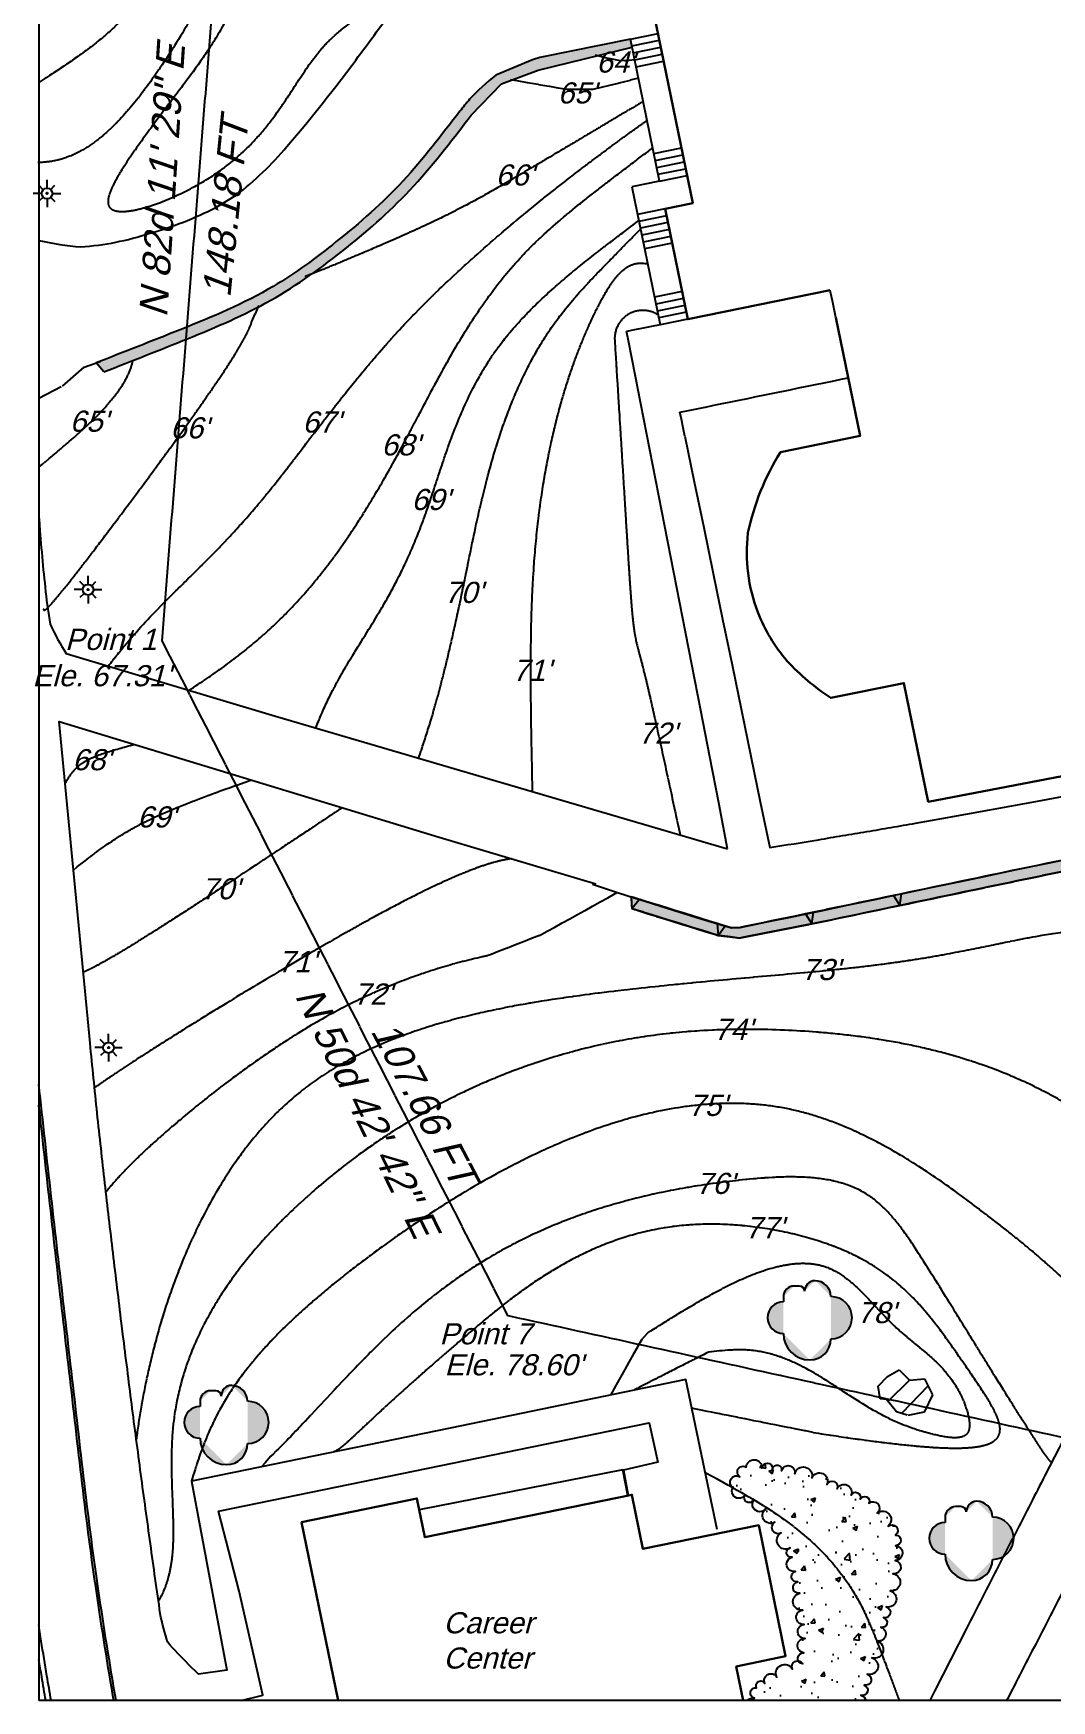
# Model space of a CAD drawing. Header units: inches. Extents: x 390519 to 400596, y 203620 to 211185.
# Drawn here: x 390525 to 392889, y 203620 to 207491 of the extents above; entities that cross this region are included whole.
import ezdxf

# ---------------------------------------------------------------- set-up
doc = ezdxf.new("R2010")
doc.units = ezdxf.units.IN
doc.header["$LTSCALE"] = 0.5
doc.header["$MEASUREMENT"] = 0
doc.linetypes.add('LTP418', pattern=[40, 40, 0])
doc.layers.add('LD-A-BLDG', color=7, linetype='Continuous', lineweight=30)
for name, color, linetype in [('LD-A-BOC', 7, 'Continuous'), ('LD-A-FOC', 7, 'Continuous'), ('LD-A-SHRUB', 7, 'Continuous'), ('LD-A-SW', 7, 'Continuous'), ('LD-A-TREELN', 7, 'Continuous'), ('LD-A-WALL', 7, 'Continuous'), ('LD-A-WALL-ST', 7, 'Continuous'), ('LD-L-PM', 7, 'Continuous'), ('LTPOLE', 7, 'Continuous'), ('MONUMENTS', 7, 'Continuous'), ('My LAYER', 7, 'LTP418'), ('Names', 1, 'LTP418'), ('numbers', 7, 'LTP418'), ('RAMP', 7, 'Continuous'), ('TOPO', 80, 'LTP418'), ('Traverse', 4, 'LTP418')]:
    doc.layers.add(name, color=color, linetype=linetype)
doc.styles.add('ARIAL', font='arial.ttf', dxfattribs={"oblique": 15})
pattern_1 = [(228.012787504, (-5992867.4035, -3124560.828), (-392.28650136, -441.32231403), [6.5970821, -653.1123064]), (184.969740728, (-5992871.8167, -3124565.7317), (588.42975204, 49.03581267), [11.3208, -1120.758845]), (132.51044708, (-5992883.095, -3124566.7124), (490.3581267, -539.39393937), [7.98244187, -790.26275537]), (267.273689006, (-5992902.2189, -3124578.9714), (49.03581267, 980.7162534), [10.3091912, -1020.60973313]), (292.833654178, (-5992902.7092, -3124589.269), (-245.17906335, 588.42975204), [10.10897796, -1000.79019742]), (357.273689006, (-5992898.7864, -3124598.5857), (-980.7162534, 49.03581267), [10.3091912, -1020.60973313]), (37.694240467, (-5992888.4889, -3124599.076), (-637.46556471, -490.3581267), [13.63337796, -1349.7033172]), (72.255328375, (-5992877.701, -3124590.74), (343.25068869, 1078.78787874), [12.8713124, -1274.2603929]), (121.429565615, (-5992873.778, -3124578.481), (-392.28650136, 637.46556471), [10.34410468, -1024.0674968]), (175.23635831, (-5992879.172, -3124569.6546), (539.39393937, -49.03581267), [11.80939284, -578.65998318]), (222.397437798, (-5992890.9406, -3124568.6738), (-588.42975204, -539.39393937), [15.2721058, -1511.93960072]), (138.814074834, (-5992853.6734, -3124579.4617), (-343.25068869, 294.21487602), [5.21255592, -516.0452828]), (171.46923439, (-5992857.5963, -3124576.0292), (637.46556471, -98.07162534), [9.91685565, -981.77108317]), (225, (-5992867.403, -3124574.558), (-5e-15, -49.03581267), [6.93469366, -62.41241766]), (203.19859051, (-5992870.836, -3124568.674), (245.17906335, 98.07162534), [3.73446942, -369.71115394]), (291.80140949, (-5992874.2685, -3124570.145), (-49.03581267, 147.10743801), [5.28130413, -258.78462855]), (30.96375653, (-5992872.307, -3124575.0485), (147.10743801, 98.07162534), [8.57778567, -277.34767913]), (161.56505118, (-5992864.952, -3124570.635), (98.07162534, -49.03581267), [6.20258898, -148.86226597]), (16.389540334, (-5992902.7092, -3124570.145), (490.3581267, 147.10743801), [8.689146, -860.2276683]), (70.34617594, (-5992894.373, -3124567.693), (-196.14325068, -539.3939393702), [7.28971295, -721.6800493]), (293.19859051, (-5992864.9517, -3124560.828), (-98.07162534, 245.17906335), [7.4688898, -365.97673355]), (343.610459666, (-5992862.0095, -3124567.693), (-490.3581267, 147.10743801), [8.689146, -860.2276683]), (339.44395478, (-5992902.709, -3124600.547), (-245.17906335, 98.07162534), [8.37923967, -410.58292744]), (294.77514057, (-5992894.8635, -3124603.4893), (-245.17906335, 539.39393937), [7.0208496, -695.0651419]), (66.80140949, (-5992864.461, -3124609.864), (98.07162534, 245.17906335), [7.4688898, -365.97673355]), (17.354024636, (-5992861.5192, -3124602.999), (-637.46556471, -196.14325068), [8.2199223, -813.77008353]), (69.44395478, (-5992888.489, -3124609.864), (-98.07162534, -245.17906335), [4.18961983, -414.77254727]), (101.30993247, (-5992867.403, -3124609.864), (-49.03581267, 196.14325068), [2.5003361, -247.53422958]), (165.96375653, (-5992867.894, -3124607.412), (147.10743801, -49.03581267), [10.10897796, -192.0708571]), (186.009005957, (-5992877.701, -3124604.9603), (490.3581267, 49.03581267), [9.368292, -927.45959364]), (303.69006753, (-5992872.307, -3124579.462), (-49.03581267, 98.07162534), [7.07204297, -169.72909394]), (353.157226587, (-5992868.3842, -3124585.346), (833.60881539, -98.07162534), [12.3469234, -1222.34329115]), (60.9453959, (-5992856.125, -3124586.817), (-196.14325068, -343.25068869), [5.04853113, -499.8060598]), (90, (-5992853.673, -3124582.404), (-49.03581267, 49.03581267), [2.94214876, -46.0936639]), (120.256437164, (-5992878.6817, -3124603.4893), (196.14325068, -343.25068869), [6.81225124, -674.41502976]), (48.012787504, (-5992882.1142, -3124597.605), (392.28650136, 441.32231403), [13.1941642, -646.51522432]), (0, (-5992873.29, -3124587.8), (49.03581267, 49.03581267), [12.7493113, -36.28650138]), (325.30484647, (-5992860.5384, -3124587.7978), (490.3581267, -343.25068869), [7.7532485, -767.5710263]), (254.0546041, (-5992854.164, -3124592.211), (-49.03581267, -196.14325068), [7.1397124, -349.84639235]), (207.645975364, (-5992856.1252, -3124599.076), (-931.68044073, -490.3581267), [11.62467493, -1150.84473946]), (175.42607874, (-5992866.4227, -3124604.47), (-637.46556471, 49.03581267), [12.29813278, -1217.5137924])]
pattern_2 = [(50, (-5992902.71, -3124609.86), (117.2381198, -10.2570065), [12.2589532, -134.8484848]), (355, (-5992902.71, -3124609.86), (-22.6792813, 122.9478419), [9.8071625, -107.8787879]), (100.4514445, (-5992892.94, -3124610.72), (94.5588381, 112.6908341), [10.418507, -114.6035775]), (46.1842, (-5992902.71, -3124577.17), (174.4434865, -27.0545748), [18.3884298, -202.2727273]), (96.6356355, (-5992888.17, -3124579.43), (152.773027, 159.222324), [15.6277694, -171.905463]), (351.184164, (-5992902.71, -3124577.17), (152.773027, 159.222324), [14.710744, -161.818182]), (21, (-5992886.36, -3124585.35), (97.5660746, -65.8091483), [12.2589532, -134.8484848]), (326, (-5992886.36, -3124585.35), (39.7705501, 118.5277392), [9.8071625, -107.8787879]), (71.4514447, (-5992878.23, -3124590.83), (137.3366236, 52.7185906), [10.4185067, -114.6035775]), (37.5, (-5992902.71, -3124609.864), (1.9875613, 54.41240218), [0, -106.5711662, 0, -109.51331496, 0, -108.28741965]), (7.5, (-5992902.71, -3124609.864), (42.99942852, 64.46766273), [0, -62.4389348, 0, -104.11937557, 0, -41.271809]), (327.5, (-5992939.16, -3124609.864), (87.25472326, -3.68665488), [0, -40.8631772, 0, -127.49311294, 0, -169.1735537]), (317.5, (-5992955.504, -3124609.864), (95.3233592, 16.3624305), [0, -53.1221304, 0, -84.6685032, 0, -120.137741])]

# ---------------------------------------------------------------- blocks, each defined once
blk = doc.blocks.new('RETWALL')
for p, q in [((-0.182, 0), (0.002, -0.493)), ((0.002, -0.493), (0.188, 0))]:
    blk.add_line(p, q)
blk = doc.blocks.new('MTREE')
for p, q in [((0.25, 0.3125), (0.1875, 0.3125)), ((0.375, 0.125), (0.375, 0.1875))]:
    blk.add_line(p, q)
for centre, radius, start, end in [((0, 0.3125), 0.1875, 0, 180), ((-0.1875, 0), 0.3125, 90, 180), ((0.25, 0.1875), 0.125, 0, 90), ((-0.25, 0), 0.25, 180, 270), ((0.3125, 0.125), 0.0625, 270, 0), ((0.3125, -0.0625), 0.125, 0, 90), ((0.25, -0.0625), 0.1875, 270, 0), ((0, -0.25), 0.25, 180, 0)]:
    blk.add_arc(centre, radius, start, end)
blk = doc.blocks.new('LTPOLE')
for p, q in [((-0.097, 0), (-0.246, 0)), ((-0.069, 0.068), (-0.141, 0.144)), ((0, 0.095), (0, 0.244)), ((0.065, 0.07), (0.145, 0.147)), ((0.093, 0), (0.242, 0)), ((-0.071, -0.068), (-0.145, -0.14)), ((0, -0.097), (0, -0.243)), ((0.069, -0.066), (0.146, -0.14))]:
    blk.add_line(p, q)
for centre, radius in [((-0.002, 0), 0.0947), ((0, 0), 0.0127)]:
    blk.add_circle(centre, radius)
blk = doc.blocks.new('BOULDER')
for p, q in [((-0.302734, 0.179688), (-0.085938, 0.353516)), ((-0.117188, 0.326172), (0.257813, -0.050781)), ((-0.085938, 0.353516), (-0.072266, 0.466797)), ((-0.072266, 0.466797), (0.152344, 0.503906)), ((0.152344, 0.503906), (0.324219, 0.339844)), ((0.324219, 0.339844), (0.439453, 0.132813)), ((-0.365234, -0.011719), (-0.302734, 0.179688)), ((0.154297, -0.378906), (-0.330078, 0.085938)), ((0.439453, 0.132813), (0.257813, -0.052734)), ((-0.310547, -0.310547), (-0.367188, -0.021484)), ((0.257813, -0.052734), (0.283203, -0.318359)), ((-0.003906, -0.460938), (-0.310547, -0.310547)), ((0.283203, -0.318359), (-0.003906, -0.460938))]:
    blk.add_line(p, q)

msp = doc.modelspace()

# ---------------------------------------------------------------- hatches: boundary and pattern name
at = {"layer": 'MONUMENTS'}
h = msp.add_hatch(dxfattribs=at)
h.set_pattern_fill('GRAVEL', scale=49.035813)
h.set_pattern_definition(pattern_1)
edge = h.paths.add_edge_path()
edge.add_spline(control_points=[(390688.7, 206705.2), (390753.9, 206730.7), (390884.6, 206781.8), (391080.2, 206864.6), (391254.5, 206990.9), (391410.3, 207128.6), (391504.2, 207252.6), (391541.1, 207301.2)], knot_values=[0, 0, 0, 0, 12.850615, 25.794713, 38.870626, 51.893108, 64.811794, 64.811794, 64.811794, 64.811794], degree=3, periodic=0)
edge.add_line((391541.1, 207301.2), (391611.6, 207373.9))
edge.add_line((391611.6, 207373.9), (391697.2, 207405.7))
edge.add_line((391697.2, 207405.7), (391915, 207459.2))
edge.add_line((391915, 207459.2), (391911.3, 207477.7))
edge.add_line((391911.3, 207477.7), (391700.6, 207434.6))
edge.add_line((391700.6, 207434.6), (391683.5, 207429.7))
edge.add_line((391683.5, 207429.7), (391598.5, 207394.1))
edge.add_spline(control_points=[(391598.5, 207394.1), (391577.3, 207376.3), (391546.8, 207350.7), (391479.4, 207264.5), (391388.4, 207142.9), (391237.3, 207011.7), (391069.1, 206886.1), (390874.4, 206805.8), (390735.6, 206751.5), (390670.8, 206726.1)], knot_values=[0, 0, 0, 0, 82.663548, 118.736784, 327.863624, 536.878398, 716.477891, 954.981477, 1164.188718, 1164.188718, 1164.188718, 1164.188718], degree=3, periodic=0)
edge.add_line((390670.8, 206726.1), (390688.7, 206705.2))
at = {"layer": 'My LAYER'}
h = msp.add_hatch(dxfattribs=at)
h.set_pattern_fill('GRAVEL', color=256, scale=49.035813)
h.set_pattern_definition(pattern_1)
h.paths.add_polyline_path([(391914.4, 205459), (392115.2, 205396.8), (392163.7, 205390.8), (392332.2, 205423.4), (392537, 205466.4), (392741.7, 205509.4), (392946.4, 205551.9), (393101.3, 205581.9), (393137.4, 205581.9), (393333.3, 205508.4), (393497.2, 205441.7), (393420, 205279), (393330.3, 205090), (393349.5, 205070.2), (393439.2, 205259.2), (393533.1, 205457.1), (393534.6, 205460.4), (393146.3, 205606.1), (393140.5, 205608.3), (393137.4, 205608.7), (393112.3, 205611.6), (392950.8, 205579.1), (392931.8, 205575.2), (392522.2, 205489.6), (392317.4, 205446.7), (392166, 205415.4), (392145.9, 205414.4), (392112.9, 205424.3), (391913.1, 205486.5)])
at = {"layer": 'TOPO', "true_color": 0x055715}
h = msp.add_hatch(dxfattribs=at)
h.set_pattern_fill('AR-CONC', color=108, scale=16.345271)
h.set_pattern_definition(pattern_2)
edge = h.paths.add_edge_path()
edge.add_arc((394864, 205837), 49, 270, 450)
edge = h.paths.add_edge_path()
edge.add_arc((394827.2, 205886), 36.8, 0, 90)
edge = h.paths.add_edge_path()
edge.add_arc((394827.2, 205898.3), 24.5, 90, 180)
edge = h.paths.add_edge_path()
edge.add_arc((394790.4, 205898.3), 12.3, 0, 90)
edge = h.paths.add_edge_path()
edge.add_line((394790.4, 205910.5), (394778.2, 205910.5))
edge = h.paths.add_edge_path()
edge.add_arc((394778.2, 205886), 24.5, 90, 180)
edge = h.paths.add_edge_path()
edge.add_line((394753.7, 205886), (394753.7, 205873.8))
edge = h.paths.add_edge_path()
edge.add_arc((394753.7, 205837), 36.8, 90, 270)
edge = h.paths.add_edge_path()
edge.add_arc((394815, 205800.2), 61.3, 180, 270)
edge = h.paths.add_edge_path()
edge.add_arc((394815, 205787.9), 49, 270, 360)
edge = h.paths.add_edge_path()
edge.add_arc((393380.9, 205320), 49, 270, 450)
edge = h.paths.add_edge_path()
edge.add_arc((393344.1, 205369), 36.8, 0, 90)
edge = h.paths.add_edge_path()
edge.add_arc((393344.1, 205381.3), 24.5, 90, 180)
edge = h.paths.add_edge_path()
edge.add_arc((393307.3, 205381.3), 12.3, 0, 90)
edge = h.paths.add_edge_path()
edge.add_line((393307.3, 205393.5), (393295.1, 205393.5))
edge = h.paths.add_edge_path()
edge.add_arc((393295.1, 205369), 24.5, 90, 180)
edge = h.paths.add_edge_path()
edge.add_line((393270.5, 205369), (393270.5, 205356.8))
edge = h.paths.add_edge_path()
edge.add_arc((393270.5, 205320), 36.8, 90, 270)
edge = h.paths.add_edge_path()
edge.add_arc((393331.8, 205283.2), 61.3, 180, 270)
edge = h.paths.add_edge_path()
edge.add_arc((393331.8, 205270.9), 49, 270, 360)
edge = h.paths.add_edge_path()
edge.add_arc((393102.5, 204690.6), 49, 270, 450)
edge = h.paths.add_edge_path()
edge.add_arc((393065.7, 204739.7), 36.8, 0, 90)
edge = h.paths.add_edge_path()
edge.add_arc((393065.7, 204751.9), 24.5, 90, 180)
edge = h.paths.add_edge_path()
edge.add_arc((393028.9, 204751.9), 12.3, 0, 90)
edge = h.paths.add_edge_path()
edge.add_line((393028.9, 204764.2), (393016.7, 204764.2))
edge = h.paths.add_edge_path()
edge.add_arc((393016.7, 204739.7), 24.5, 90, 180)
edge = h.paths.add_edge_path()
edge.add_line((392992.2, 204739.7), (392992.2, 204727.4))
edge = h.paths.add_edge_path()
edge.add_arc((392992.2, 204690.6), 36.8, 90, 270)
edge = h.paths.add_edge_path()
edge.add_arc((393053.5, 204653.9), 61.3, 180, 270)
edge = h.paths.add_edge_path()
edge.add_arc((393053.5, 204641.6), 49, 270, 360)
edge = h.paths.add_edge_path()
edge.add_arc((392752.4, 203997.3), 49, 270, 450)
edge = h.paths.add_edge_path()
edge.add_arc((392715.6, 204046.3), 36.8, 0, 90)
edge = h.paths.add_edge_path()
edge.add_arc((392715.6, 204058.6), 24.5, 90, 180)
edge = h.paths.add_edge_path()
edge.add_arc((392678.8, 204058.6), 12.3, 0, 90)
edge = h.paths.add_edge_path()
edge.add_line((392678.8, 204070.8), (392666.6, 204070.8))
edge = h.paths.add_edge_path()
edge.add_arc((392666.6, 204046.3), 24.5, 90, 180)
edge = h.paths.add_edge_path()
edge.add_line((392642.1, 204046.3), (392642.1, 204034.1))
edge = h.paths.add_edge_path()
edge.add_arc((392642.1, 203997.3), 36.8, 90, 270)
edge = h.paths.add_edge_path()
edge.add_arc((392703.3, 203960.5), 61.3, 180, 270)
edge = h.paths.add_edge_path()
edge.add_arc((392703.3, 203948.2), 49, 270, 360)
edge = h.paths.add_edge_path()
edge.add_arc((392377, 204509.4), 49, 270, 450)
edge = h.paths.add_edge_path()
edge.add_arc((392340.2, 204558.4), 36.8, 0, 90)
edge = h.paths.add_edge_path()
edge.add_arc((392340.2, 204570.7), 24.5, 90, 180)
edge = h.paths.add_edge_path()
edge.add_arc((392303.4, 204570.7), 12.3, 0, 90)
edge = h.paths.add_edge_path()
edge.add_line((392303.4, 204583), (392291.2, 204583))
edge = h.paths.add_edge_path()
edge.add_arc((392291.2, 204558.4), 24.5, 90, 180)
edge = h.paths.add_edge_path()
edge.add_line((392266.6, 204558.4), (392266.6, 204546.2))
edge = h.paths.add_edge_path()
edge.add_arc((392266.6, 204509.4), 36.8, 90, 270)
edge = h.paths.add_edge_path()
edge.add_arc((392327.9, 204472.6), 61.3, 180, 270)
edge = h.paths.add_edge_path()
edge.add_arc((392327.9, 204460.4), 49, 270, 360)
edge = h.paths.add_edge_path()
edge.add_arc((391022.2, 204266.3), 49, 270, 450)
edge = h.paths.add_edge_path()
edge.add_arc((390985.4, 204315.4), 36.8, 0, 90)
edge = h.paths.add_edge_path()
edge.add_arc((390985.4, 204327.6), 24.5, 90, 180)
edge = h.paths.add_edge_path()
edge.add_arc((390948.6, 204327.6), 12.3, 0, 90)
edge = h.paths.add_edge_path()
edge.add_line((390948.6, 204339.9), (390936.3, 204339.9))
edge = h.paths.add_edge_path()
edge.add_arc((390936.3, 204315.4), 24.5, 90, 180)
edge = h.paths.add_edge_path()
edge.add_line((390911.8, 204315.4), (390911.8, 204303.1))
edge = h.paths.add_edge_path()
edge.add_arc((390911.8, 204266.3), 36.8, 90, 270)
edge = h.paths.add_edge_path()
edge.add_arc((390973.1, 204229.5), 61.3, 180, 270)
edge = h.paths.add_edge_path()
edge.add_arc((390973.1, 204217.3), 49, 270, 360)
edge = h.paths.add_edge_path()
edge.add_arc((390925.2, 207750), 32.7, 270, 450)
edge = h.paths.add_edge_path()
edge.add_arc((390900.7, 207782.6), 24.5, 0, 90)
edge = h.paths.add_edge_path()
edge.add_arc((390900.7, 207790.8), 16.3, 90, 180)
edge = h.paths.add_edge_path()
edge.add_arc((390876.2, 207790.8), 8.17, 0, 90)
edge = h.paths.add_edge_path()
edge.add_line((390876.2, 207799), (390868, 207799))
edge = h.paths.add_edge_path()
edge.add_arc((390868, 207782.6), 16.3, 90, 180)
edge = h.paths.add_edge_path()
edge.add_line((390851.7, 207782.6), (390851.7, 207774.5))
edge = h.paths.add_edge_path()
edge.add_arc((390851.7, 207750), 24.5, 90, 270)
edge = h.paths.add_edge_path()
edge.add_arc((390892.6, 207725.4), 40.9, 180, 270)
edge = h.paths.add_edge_path()
edge.add_arc((390892.6, 207717.3), 32.7, 270, 360)
edge = h.paths.add_edge_path()
edge.add_arc((391196.2, 208446.4), 32.7, 270, 450)
edge = h.paths.add_edge_path()
edge.add_arc((391171.7, 208479.1), 24.5, 0, 90)
edge = h.paths.add_edge_path()
edge.add_arc((391171.7, 208487.3), 16.3, 90, 180)
edge = h.paths.add_edge_path()
edge.add_arc((391147.2, 208487.3), 8.17, 0, 90)
edge = h.paths.add_edge_path()
edge.add_line((391147.2, 208495.5), (391139, 208495.5))
edge = h.paths.add_edge_path()
edge.add_arc((391139, 208479.1), 16.3, 90, 180)
edge = h.paths.add_edge_path()
edge.add_line((391122.7, 208479.1), (391122.7, 208471))
edge = h.paths.add_edge_path()
edge.add_arc((391122.7, 208446.4), 24.5, 90, 270)
edge = h.paths.add_edge_path()
edge.add_arc((391163.6, 208421.9), 40.9, 180, 270)
edge = h.paths.add_edge_path()
edge.add_arc((391163.6, 208413.8), 32.7, 270, 360)
h = msp.add_hatch(dxfattribs=at)
h.set_pattern_fill('AR-CONC', color=108, scale=16.345271)
h.set_pattern_definition(pattern_2)
h.paths.add_polyline_path([(392483.6, 203759.4, 0.999989), (392492.6, 203790.9, 1.018738), (392498.6, 203813.2, 1.01683), (392505.3, 203838.2, 1.000044), (392514.5, 203875.2, 1.000211), (392521, 203915.1, 1.000272), (392526, 203946.1, 1.000107), (392526.7, 203980.1, 1.000149), (392527.2, 204004.6, 1.000455), (392509.7, 204025.5, 1.000314), (392484.4, 204055.8, 1), (392465.1, 204078.7, 1), (392444.6, 204087.9, 1.000308), (392423.5, 204097.3, 1.000202), (392391.2, 204111.8, 0.999897), (392367.5, 204122.3, 0.999967), (392332.7, 204137.9, 1), (392292.9, 204147, 1.000059), (392262.3, 204153.9, 1.000035), (392241.1, 204158.8, 1.000122), (392216.6, 204160.3, 1.000039), (392179.9, 204162.4, 0.999885), (392165.6, 204140.2, 0.999954), (392149.5, 204115, 1.000097), (392177.3, 204097.9, 1.000143), (392197.1, 204085.8, 0.775807), (392221, 204061.2, -0.116985), (392227.3, 204067.3, -0.126251), (392221, 204061.2, 0.790529), (392246.8, 204034.5, 1.000178), (392261.4, 204010, 0.896511), (392278.3, 203973, -0.10328), (392282.3, 203974.9, -0.054633), (392278.3, 203973, 0.813121), (392287.2, 203953.6, 1.000266), (392294.7, 203920.4, 0.976837), (392299.5, 203896.4, -0.010547), (392300.1, 203896.5, -0.011717), (392299.5, 203896.4, 0.979126), (392304.9, 203869.7, 0.956335), (392310.1, 203830.6, -0.026082), (392311.9, 203830.8, -0.02232), (392310.1, 203830.6, 0.9493), (392314.6, 203797.1, 0.913209), (392314.3, 203764.5, -0.044667), (392317.3, 203764.5, -0.045439), (392314.3, 203764.5, 0.914485), (392314, 203731.4, 0.589602), (392301.1, 203712.8, -0.248946), (392311.4, 203705.7, -0.258176), (392301.1, 203712.8, 0.601349), (392287.7, 203693.4, 0.999998), (392251.4, 203674.6, 1.000309), (392223.6, 203660.2, 1.000444), (392204.3, 203650.2, 0.999864), (392199.4, 203626.1, 0.26631), (392182, 203620.4), (392458.1, 203620.4, 0.269406), (392446.5, 203633, 1.009305), (392453.6, 203656.4, 1.008724), (392461.1, 203681.6, 1.001603), (392472.1, 203719.5, 1.001502)])

# ---------------------------------------------------------------- linework, layer by layer
at = {"layer": 'LD-A-BLDG'}
for points, elevation in [([(392375.1, 206895.1), (392044.2, 206827.4), (391991.8, 207083.7), (392055.9, 207096.7), (391938, 207673.3), (391970, 207679.8), (391904.6, 208000.1), (392833.4, 208190)], 1389.4), ([(391232.6, 203620.4), (391147.6, 204034.9), (391415.4, 204089.8), (391433.9, 203999.6), (391914.7, 204098.2), (391940.4, 203972.5), (392209.4, 204027.6), (392271.7, 203723.5), (392156.9, 203699.9), (392173.2, 203620.4)], 1467.1)]:
    msp.add_lwpolyline(points, dxfattribs=dict(at, elevation=elevation))
at = {"layer": 'LD-A-BLDG', "elevation": 1389.4}
msp.add_lwpolyline([(395731.2, 206345), (394218.4, 206035.8), (394254.1, 205861.4), (393715, 205751.2), (393681.9, 205913.4), (392602.7, 205707), (392546.3, 205982.8), (392376.4, 205948.1, -0.058037), (392275.1, 206033.9, -0.084), (392207.2, 206147.1, -0.1223), (392184.1, 206331.1, -0.088637), (392259.8, 206518.6), (392444.4, 206556.4), (392388.2, 206831)], format="xyb", dxfattribs=at)
at = {"layer": 'LD-A-BOC', "elevation": 1272.1, "flags": 128}
msp.add_lwpolyline([(390716.6, 203620.4), (390714.4, 203633.1), (390711.7, 203649.2), (390709, 203665.3), (390706.4, 203681.5), (390703.7, 203697.6), (390701.1, 203713.7), (390698.5, 203729.8), (390695.9, 203746), (390693.3, 203762.1), (390690.8, 203778.2), (390688.3, 203794.4), (390685.8, 203810.6), (390683.3, 203826.7), (390680.9, 203842.8), (390678.4, 203859), (390676.1, 203875.1), (390673.7, 203891.3), (390672.7, 203898.4), (390670.4, 203914.6), (390668.1, 203930.8), (390665.8, 203946.9), (390663.6, 203963.1), (390661.4, 203979.3), (390659.3, 203995.5), (390657.2, 204011.7), (390655.1, 204027.9), (390653.1, 204044.1), (390651, 204060.3), (390649, 204076.5), (390647, 204092.7), (390645.1, 204109), (390643.1, 204125.2), (390641.2, 204141.4), (390639.3, 204157.6), (390637.4, 204173.9), (390635.5, 204190.1), (390633.6, 204206.3), (390631.8, 204222.6), (390629.9, 204238.8), (390628, 204255.1), (390626.2, 204271.3), (390624.3, 204287.5), (390622.5, 204303.8), (390620.6, 204320), (390618.7, 204336.3), (390616.9, 204352.5), (390615, 204368.7), (390613.1, 204385), (390611.2, 204401.2), (390609.3, 204417.6), (390607.4, 204433.8), (390605.5, 204450), (390603.6, 204466.3), (390601.7, 204482.5), (390599.8, 204498.8), (390597.9, 204515), (390596, 204531.2), (390594.1, 204547.5), (390592.2, 204563.7), (390590.4, 204579.9), (390588.5, 204596.2), (390586.6, 204612.4), (390584.8, 204628.6), (390582.9, 204644.9), (390581, 204661.1), (390579.2, 204677.4), (390577.3, 204693.6), (390575.5, 204709.8), (390573.6, 204726.1), (390571.8, 204742.3), (390569.9, 204758.6), (390568.1, 204774.8), (390566.3, 204791), (390564.4, 204807.3), (390562.6, 204823.5), (390560.8, 204839.8), (390558.9, 204856), (390557.1, 204872.2), (390555.3, 204888.5), (390553.5, 204904.7), (390551.7, 204921), (390549.9, 204937.2), (390548.1, 204953.5), (390546.3, 204969.7), (390544.5, 204986), (390542.7, 205002.2), (390540.9, 205018.5), (390539.1, 205034.7), (390538, 205044.5), (390537.4, 205050)], dxfattribs=at)
at = {"layer": 'LD-A-FOC', "elevation": 994.1, "flags": 128}
msp.add_lwpolyline([(390537.4, 207009.9, 0.030522), (390634.9, 206995.2, 0.061511), (390794.8, 207026.9, 0.051708), (390948.1, 207086.9), (390995.7, 207115.2, 0.052477), (391113.6, 207228.2), (391153.8, 207275.8, 0.008816), (391254.8, 207404.2, 0.003369), (391303.6, 207469.8, -0.002408), (391352.4, 207535.5), (391367.6, 207555.4, 0.002594), (391416.4, 207621.1, 0.000036), (391433.5, 207644.1, 0.000036)], format="xyb", dxfattribs=at)
at = {"layer": 'LD-A-FOC', "flags": 128}
for points, elevation in [([(390537.4, 206643.9), (390589.5, 206670.8)], 1024), ([(390711.4, 203620.4), (390709.4, 203632.2), (390706.7, 203648.4), (390704, 203664.5), (390701.3, 203680.6), (390698.7, 203696.8), (390696, 203712.9), (390693.4, 203729), (390690.9, 203745.2), (390688.3, 203761.3), (390685.7, 203777.5), (390683.2, 203793.6), (390680.7, 203809.8), (390678.3, 203825.9), (390675.8, 203842.1), (390673.4, 203858.2), (390671, 203874.4), (390668.6, 203890.6), (390667.6, 203897.7), (390665.3, 203913.9), (390663, 203930.1), (390660.8, 203946.2), (390658.6, 203962.4), (390656.4, 203978.6), (390654.3, 203994.8), (390652.1, 204011), (390650.1, 204027.2), (390648, 204043.5), (390646, 204059.7), (390644, 204075.9), (390642, 204092.1), (390640, 204108.3), (390638.1, 204124.6), (390636.2, 204140.8), (390634.2, 204157), (390632.3, 204173.3), (390630.5, 204189.5), (390628.6, 204205.7), (390626.7, 204222), (390624.8, 204238.2), (390623, 204254.5), (390621.1, 204270.7), (390619.3, 204287), (390617.4, 204303.2), (390615.5, 204319.4), (390613.7, 204335.7), (390611.8, 204351.9), (390609.9, 204368.2), (390608, 204384.4), (390606.1, 204400.6), (390604.2, 204417), (390602.3, 204433.2), (390600.4, 204449.5), (390598.5, 204465.7), (390596.6, 204481.9), (390594.7, 204498.2), (390592.8, 204514.4), (390590.9, 204530.6), (390589.1, 204546.9), (390587.2, 204563.1), (390585.3, 204579.4), (390583.4, 204595.6), (390581.5, 204611.8), (390579.7, 204628.1), (390577.8, 204644.3), (390576, 204660.5), (390574.1, 204676.8), (390572.2, 204693), (390570.4, 204709.2), (390568.5, 204725.5), (390566.7, 204741.7), (390564.9, 204758), (390563, 204774.2), (390561.2, 204790.5), (390559.3, 204806.7), (390557.5, 204822.9), (390555.7, 204839.2), (390553.9, 204855.4), (390552, 204871.7), (390550.2, 204887.9), (390548.4, 204904.2), (390546.6, 204920.4), (390544.8, 204936.7), (390543, 204952.9), (390541.2, 204969.1), (390539.4, 204985.4), (390537.6, 205001.6), (390537.4, 205003.3)], 1272.1)]:
    msp.add_lwpolyline(points, dxfattribs=dict(at, elevation=elevation))
at = {"layer": 'LD-A-SHRUB', "elevation": 1292.8, "flags": 128}
msp.add_lwpolyline([(392182, 203620.4, -0.266333), (392199.4, 203626.1, -1), (392204.3, 203650.2, -1), (392223.6, 203660.2, -1), (392251.4, 203674.6, -1), (392287.7, 203693.4, -1), (392311.4, 203705.7, -1), (392314, 203731.4, -1), (392317.3, 203764.5, -1), (392314.6, 203797.1, -1), (392311.9, 203830.8, -1), (392304.9, 203869.7, -1), (392300.1, 203896.5, -1), (392294.7, 203920.4, -1), (392287.1, 203953.6, -1), (392282.3, 203974.9, -1), (392261.4, 204010, -1), (392246.8, 204034.5, -1), (392227.3, 204067.3, -1), (392197.1, 204085.8, -1), (392177.3, 204097.9, -1), (392149.5, 204115, -1), (392165.6, 204140.2, -1), (392179.9, 204162.4, -1), (392216.6, 204160.3, -1), (392241.1, 204158.8, -1), (392262.3, 204153.9, -1), (392292.9, 204147, -1), (392332.7, 204137.9, -1), (392367.5, 204122.3, -1), (392391.2, 204111.8, -1), (392423.5, 204097.3, -1), (392444.6, 204087.9, -1), (392465.1, 204078.7, -1), (392484.4, 204055.8, -1), (392509.7, 204025.5, -1), (392527.2, 204004.6, -1), (392526.7, 203980.1, -1), (392526, 203946.1, -1), (392521, 203915.1, -1), (392514.5, 203875.2, -1), (392505.3, 203838.2, -1), (392499, 203813.1, -1), (392492.6, 203790.9, -1), (392483.6, 203759.4, -1), (392472.1, 203719.5, -1), (392461.1, 203681.6, -1), (392453.8, 203656.4, -1), (392446.5, 203633, -0.269406), (392458.1, 203620.4, -0.269406)], format="xyb", dxfattribs=at)
at = {"layer": 'LD-A-SW', "flags": 128}
for points, elevation in [([(392136.9, 205597.7), (392116.2, 205704.7), (392095.5, 205811.8), (392074.9, 205918.8), (392053.9, 206025.7), (392032.9, 206132.5), (392012, 206239.4), (391991, 206346.3), (391970, 206453.1), (391949.1, 206560), (391928.1, 206666.9)], 1153.7), ([(391007.5, 203620.4), (391057.7, 203632.9), (391002.4, 203874.6), (390954.7, 204060.5), (391954.5, 204265.6), (391974.7, 204174), (391895.5, 204155.2), (391905.7, 204096.4)], 1279.1)]:
    msp.add_lwpolyline(points, dxfattribs=dict(at, elevation=elevation))
for points, elevation in [([(392037.7, 206555.7), (392059.6, 206449.6), (392081.5, 206343.5), (392103.4, 206237.4), (392125.3, 206131.3), (392147.2, 206025.1), (392169.1, 205919), (392191, 205812.9), (392212.9, 205706.8), (392234.7, 205600.7, 0.000913), (392347.7, 205619.1, 0.000457), (392404.1, 205628.5, 0.00077), (392460.6, 205637.9, 0.00077), (392516.9, 205647.6, 0.001035), (392573.3, 205657.4), (392634.7, 205668.4), (392745.7, 205688.6), (392856.8, 205708.9), (392967.8, 205729.1), (393078.9, 205749.3), (393190, 205769.6), (393180.7, 205817.6)], 1156.2), ([(390537.4, 206371.8, 0.001643), (390539.8, 206337.2, 0.010726), (390555.5, 206174.5), (390563.4, 206119.4, 0.033581), (390601.1, 206051.2), (391079.1, 205907.9), (392136.9, 205597.7)], 837.6), ([(392112.6, 204017.5), (392039.8, 204365.8), (391492.4, 204252.9), (390891.7, 204130.2), (390973.9, 203690.8), (390908.3, 203681.8), (390885.3, 203704.6, -0.020303), (390836, 203756.7, -0.027943), (390819.4, 203822.7, -0.002427), (390796.5, 203984.5, -0.000627), (390785.4, 204065.5, -0.000625), (390774.4, 204146.4, -0.000625), (390763.7, 204227.5, -0.000627), (390753.1, 204308.5, -0.000627), (390742.9, 204389.6, -0.00062), (390732.6, 204470.7), (390729.4, 204496.9, -0.000431), (390719.6, 204578, -0.000556), (390709.7, 204659.2, -0.000556), (390700.3, 204740.4, -0.000798), (390690.8, 204821.6, -0.000798), (390681.8, 204902.9, -0.001046), (390672.9, 204984.1, -0.001045), (390664.6, 205065.4, -0.001237), (390656.3, 205146.6), (390654.7, 205163.2), (390584.8, 205893.5), (391467.3, 205625), (391830.9, 205516.6)], 1282.3), ([(393283.3, 204932.7, 0.000111), (393245.5, 204860.2, 0.000111), (393207.8, 204787.7, 0.000111), (393170.1, 204715.2, 0.000112), (393132.4, 204642.7, 0.000112), (393094.8, 204570.1, 0.000112), (393057.1, 204497.6, 0.000112), (393019.6, 204425, 0.000111), (392982, 204352.4, 0.000111), (392944.5, 204279.8, 0.000111), (392907, 204207.2), (392874, 204143, 0.000197), (392840.9, 204078.9, 0.000223), (392803.6, 204006.2, 0.000239), (392766.3, 203933.5, 0.000239), (392729.1, 203860.7, 0.000121), (392691.9, 203787.9), (392617.7, 203642.2), (392606.6, 203620.4)], 1180.8), ([(393377.3, 204776.3), (393340.1, 204703.6), (393302.9, 204630.8), (393265.7, 204558), (393228.5, 204485.3), (393191.3, 204412.5), (393116.8, 204267), (393042.4, 204121.5), (392993.5, 204025.9, -0.000282), (392956.1, 203953.2, -0.000215), (392918.8, 203880.5, -0.000215), (392881.3, 203807.9, 0.00016), (392843.8, 203735.2, 0.00016), (392806.4, 203662.5, 0.000307), (392784.7, 203620.4, 0.000307)], 1185.4)]:
    msp.add_lwpolyline(points, format="xyb", dxfattribs=dict(at, elevation=elevation))
at = {"layer": 'LD-A-TREELN'}
for p, q in [((391911.3, 207477.7, 1208.8), (391975.3, 207490.8, 1389.4)), ((391978.7, 207147.7, 1389.4), (391911.3, 207477.7, 1208.8)), ((391914.5, 207461.7, 1208.8), (391978.6, 207474.8, 1389.4)), ((391917.8, 207445.7, 1208.8), (391981.9, 207458.7, 1389.4)), ((391921.1, 207429.6, 1208.8), (391985.1, 207442.7, 1389.4)), ((391924.3, 207413.6, 1208.8), (391988.4, 207426.7, 1389.4)), ((391965.6, 207211.8, 1389.4), (392029.7, 207224.9, 1389.4)), ((391968.9, 207195.7, 1389.4), (392032.9, 207208.8, 1389.4)), ((391972.2, 207179.7, 1389.4), (392036.2, 207192.8, 1389.4)), ((391975.4, 207163.7, 1389.4), (392039.5, 207176.8, 1389.4)), ((391978.7, 207147.7, 1389.4), (392042.8, 207160.8, 1389.4)), ((391978.7, 207147.7, 1389.4), (391914.7, 207134.6, 1389.4)), ((391914.7, 207134.6, 1389.4), (391980.1, 206814.3, 1389.4)), ((391991.8, 207083.7, 1389.4), (391927.7, 207070.6, 1389.4)), ((391995.1, 207067.6, 1389.4), (391931, 207054.5, 1389.4)), ((391998.4, 207051.6, 1389.4), (391934.3, 207038.5, 1389.4)), ((392001.6, 207035.6, 1389.4), (391937.6, 207022.5, 1389.4)), ((392004.9, 207019.6, 1389.4), (391940.8, 207006.5, 1389.4)), ((392008.2, 207003.6, 1389.4), (391944.1, 206990.5, 1389.4)), ((392031.1, 206891.5, 1389.4), (391967, 206878.4, 1389.4)), ((392034.4, 206875.5, 1389.4), (391970.3, 206862.4, 1389.4)), ((392037.6, 206859.5, 1389.4), (391973.6, 206846.4, 1389.4)), ((392040.9, 206843.4, 1389.4), (391976.9, 206830.3, 1389.4)), ((392044.2, 206827.4, 1389.4), (391980.1, 206814.3, 1389.4))]:
    msp.add_line(p, q, dxfattribs=at)
at = {"layer": 'LD-A-WALL', "flags": 128}
for points, elevation in [([(390592.6, 206672.3), (390642.9, 206715.9), (390679.7, 206729.4)], 1032.6), ([(392736.3, 205534.6), (392743.2, 205536.1), (392808.2, 205549.7), (392873, 205563.1), (392937.2, 205576.3), (392941.1, 205577.1)], 1187.4), ([(392531.5, 205491.6), (392547.5, 205495), (392612.7, 205508.7), (392678, 205522.4), (392736.3, 205534.6)], 1187.6), ([(391822.8, 205516.1), (391881.3, 205496.8), (391922.2, 205483.6)], 1155.5), ([(392326.8, 205448.6), (392353.9, 205454.3), (392417.9, 205467.7), (392482.5, 205481.3), (392531.5, 205491.6)], 1187.8), ([(391922.2, 205483.6), (391945.1, 205476.2), (392010.9, 205455.4), (392075.5, 205435.5), (392122, 205421.6)], 1165.7), ([(392122, 205421.6), (392145.9, 205414.4), (392166, 205415.4), (392227.7, 205428.1), (392290.4, 205441.1), (392326.8, 205448.6)], 1184.6)]:
    msp.add_lwpolyline(points, dxfattribs=dict(at, elevation=elevation))
at = {"layer": 'LD-L-PM', "elevation": 1260.8, "flags": 128}
for points in [[(390565.8, 203620.4, -0.001741), (390556.3, 203678.1, -0.003369), (390543, 203758.7), (390538.4, 203789.1, -0.000378), (390537.4, 203796.5)], [(390553.3, 203620.4, -0.001667), (390544.2, 203675.8, -0.001687), (390537.4, 203716.2)]]:
    msp.add_lwpolyline(points, format="xyb", dxfattribs=at)
at = {"layer": 'MONUMENTS'}
msp.add_line((390688.7, 206705.2, 1036.3), (390670.8, 206726.1, 1036.3), dxfattribs=at)
at = {"layer": 'MONUMENTS', "elevation": 1035.5}
msp.add_lwpolyline([(391541.1, 207301.2), (391611.6, 207373.9), (391697.2, 207405.7), (391915, 207459.2), (391911.3, 207477.7), (391700.6, 207434.6), (391683.5, 207429.7), (391598.5, 207394.1)], dxfattribs=at)
at = {"layer": 'MONUMENTS'}
msp.add_spline([(391598.5, 207394.1, 1035.5), (391537.8, 207337.9, 1035.5), (391515, 207310, 1035.5), (391382.9, 207147.9, 1041.9), (391228.1, 207007.4, 1044.9), (391081.6, 206903.5, 1046.2), (390865.4, 206802.9, 1041.9), (390670.8, 206726.1, 1036.3)], degree=3, dxfattribs=at)
msp.add_open_spline([(390688.7, 206705.2, 1036.3), (390753.9, 206730.7, 1038.2), (390884.6, 206781.8, 1041.9), (391080.2, 206864.6, 1047.4), (391254.5, 206990.9, 1045.9), (391410.3, 207128.6, 1038.1), (391504.2, 207252.6, 1048.1), (391541.1, 207301.2, 1035.5)], degree=3, knots=[0, 0, 0, 0, 12.850615, 25.794713, 38.870626, 51.893108, 64.811794, 64.811794, 64.811794, 64.811794], dxfattribs=at)
at = {"layer": 'My LAYER'}
for p, q in [((392388.2, 206831, 1389.4), (392375.1, 206895.1, 1389.4)), ((391980.1, 206814.3, 1389.4), (391902.2, 206799, 1153.7)), ((391928.1, 206666.9, 1153.7), (391902.2, 206799, 1153.7)), ((392026.2, 206611.4, 1156.2), (392416.8, 206691.2, 1389.4)), ((392037.7, 206555.7, 1156.2), (392026.2, 206611.4, 1156.2)), ((392946.4, 205551.9, 1187.1), (392741.7, 205509.4, 1187.4)), ((392741.7, 205509.4, 1187.4), (392537, 205466.4, 1187.6)), ((392114.7, 205396.9, 1184.6), (391914.4, 205459, 1165.7)), ((392537, 205466.4, 1187.6), (392332.2, 205423.4, 1187.8)), ((392332.2, 205423.4, 1187.8), (392163.7, 205390.8)), ((392163.7, 205390.8), (392114.7, 205396.9, 1184.6)), ((397704.7, 203620.4), (390537.4, 203620.4))]:
    msp.add_line(p, q, dxfattribs=at)
msp.add_lwpolyline([(397704.7, 210174.7), (390537.4, 210174.7), (390537.4, 203620.4)], dxfattribs=at)
at = {"layer": 'My LAYER', "elevation": 1165.7}
for points in [[(392931.8, 205575.2), (392522.2, 205489.6), (392317.4, 205446.7), (392166, 205415.4), (392145.9, 205414.4), (392112.9, 205424.3), (391913.1, 205486.5), (391914.4, 205459)], [(391914.4, 205459), (392115.2, 205396.8), (392163.7, 205390.8), (392332.2, 205423.4), (392537, 205466.4), (392741.7, 205509.4), (392946.4, 205551.9)]]:
    msp.add_lwpolyline(points, dxfattribs=at)
at = {"layer": 'RAMP', "elevation": 1283.1, "flags": 128}
msp.add_lwpolyline([(391905.3, 204096.3), (391893.6, 204156), (391420.7, 204063.5)], dxfattribs=at)
at = {"layer": 'TOPO'}
for p, q in [((391841.2, 207437.4), (391829.6, 207440.2, 1138.3)), ((391856.2, 207433.5), (391841.2, 207437.4)), ((391869.2, 207430.7), (391856.2, 207433.5)), ((391884.3, 207427.9), (391869.2, 207430.7)), ((391897.6, 207427.2), (391884.3, 207427.9)), ((391921.1, 207429.6, 1208.8), (391897.6, 207427.2)), ((391031.9, 206821.7, 424.5), (391048.7, 206858.9, 1045.6)), ((391700.2, 205396.7, 307.8), (391881.3, 205496.8, 1155.5)), ((391700.2, 205396.7, 307.8), (391581.2, 205350, -0.3)), ((391937.4, 204458.9, 174.8), (391864.8, 204329.7, 1282.3)), ((391937.4, 204458.9, 174.8), (391952, 204474.4, 84)), ((391076.5, 204187.9, 1282.3), (391055.2, 204163.6, 1282.3))]:
    msp.add_line(p, q, dxfattribs=at)
at = {"layer": 'TOPO', "elevation": 1258.5}
msp.add_lwpolyline([(391929.8, 207386.8), (391882.4, 207374.9), (391823.9, 207360.5), (391774.7, 207360.5), (391763.4, 207360.5), (391717.3, 207368.7), (391691.6, 207372.8), (391633, 207383.4)], dxfattribs=at)
at = {"layer": 'TOPO'}
msp.add_arc((391939.9, 206782.5, 1389.4), 65.3, 57.017, 184.2298, dxfattribs=at)
for points in [[(391562, 207992.7, -15.9), (391288.8, 208422.8), (391169.3, 208522.6), (391078.2, 208459.6), (390891.5, 208091), (390769.8, 207570.9), (390537.4, 207376.9)], [(391498.6, 207768.3, 369.1), (391238.4, 208313.5), (391205.8, 208355.2), (391144.7, 208358.4), (391002.1, 207916.6), (390813.3, 207402.7), (390537.4, 207191.3), (390534.7, 207191.3)], [(391684, 205730.5, 837.6), (391684, 206201.1, 837.6), (391816.9, 206817.2), (391951.1, 206956.3, 1389.4)], [(391874.7, 206777.6, 1389.4), (391894, 206467, 1389.4), (391943.3, 206006.4), (392026.7, 205630, 837.6)], [(390598.5, 205750.1, 1282.3), (390647.6, 205802.6), (390759.6, 205840.3, 1282.3)], [(390617.8, 205548.7, 1282.3), (390780.9, 205658.8), (391030.8, 205757.8, 1282.3)], [(393019.6, 204425, 1180.8), (392731.2, 204753.8), (392293.9, 204990.5), (391323, 204665.6), (390891.7, 204130.2, 1282.3)], [(392335.9, 204242.9, 553), (392053.8, 204299, 1282.3)]]:
    msp.add_spline(points, degree=3, dxfattribs=at)
for points, knots in [([(391353, 207768.2), (391326, 207858.7), (391283.2, 208001.9), (391195.1, 208325.5), (391030.1, 208100.8), (391103.9, 207852.6), (390985.2, 207491.3), (390815.1, 207307.4), (390632.7, 207025.8), (391076.9, 207178.8), (391149.8, 207485.9), (391356.6, 207563), (391357.9, 207734.1), (391357.8, 207742.5)], [0, 0, 0, 0, 20.097326, 31.798622, 40.630351, 55.467015, 80.677448, 101.949176, 110.519931, 125.115511, 151.780315, 168.526359, 169.503376, 169.503376, 169.503376, 169.503376]), ([(391940.9, 207332.8, 331.1), (391905.7, 207311.9, 144.9), (391802.4, 207250.5, -28.4), (391506.5, 207074.8, 8), (391263.4, 206969.5, -21.3), (391181.6, 206936, 70.2), (391154.9, 206926.1, 156.2)], [46.153061, 46.153061, 46.153061, 46.153061, 80.860183, 94.054667, 106.272024, 125.94935, 125.94935, 125.94935, 125.94935]), ([(390699, 206021.9, 837.6), (390815.8, 206177.5, 461.6), (390981.3, 206278.6, -131.9), (391367.2, 206836.3, -0.1), (391790.6, 207175.8, -70.8), (391919.2, 207266.8, 74.6), (391949.8, 207289.1, 145.3)], [0, 0, 0, 0, 58.04314, 91.629529, 126.548309, 145.088626, 145.088626, 145.088626, 145.088626]), ([(390885.7, 205965.9, 837.6), (391114.6, 206110.5, 444.4), (391292.3, 206329.4, -100.4), (391580.6, 206930.8, 18.6), (391849, 207138.9, -19.1), (391934.2, 207203.6, 27.5), (391962.9, 207225, 56.6)], [0, 0, 0, 0, 67.967385, 97.615049, 113.968312, 125.581922, 125.581922, 125.581922, 125.581922]), ([(391180.6, 205878.2, 837.6), (391251.7, 206063.3, 454.8), (391396.5, 206168.5, 125.6), (391543.1, 206760, 25.8), (391821, 206973.2, -25.3), (391913.9, 207043.7, 12.6), (391930.7, 207056.3, 22.5)], [0, 0, 0, 0, 60.088425, 87.659432, 110.229225, 115.8602, 115.8602, 115.8602, 115.8602]), ([(391419.3, 205808.1, 837.6), (391447.9, 205893.2, 464.6), (391495.3, 206033.8, -151.7), (391620.9, 206714.8, 19.2), (391854.6, 206955.1, -10.4), (391913.8, 207015.4, 14.4), (391934.7, 207036.5, 29.8)], [0, 0, 0, 0, 57.869568, 95.610573, 107.53664, 115.757872, 115.757872, 115.757872, 115.757872]), ([(390548.6, 206154.9, 566), (390546.6, 206142.4, 302.7), (390578.1, 206171.5, -47.2), (390963.6, 206689.8, -34.6), (391024.4, 206793.8, 221.5), (391031.9, 206821.7, 424.5)], [13.098322, 13.098322, 13.098322, 13.098322, 52.393289, 73.937234, 108.747106, 108.747106, 108.747106, 108.747106]), ([(390537.4, 206483.9), (390580.7, 206519.9, -3.1), (390702.2, 206621.2, -11.9), (390748.8, 206693.8, 53.5), (390755.9, 206731.8, 118.3)], [0, 0, 0, 0, 9.740869, 27.393382, 27.393382, 27.393382, 27.393382]), ([(391242.1, 205693.5, 55.7), (391214.7, 205675.4, 30.3), (391129.3, 205618.7, -18.4), (390779.7, 205386.7, -16.8), (390671.2, 205323.2, 237.4), (390640.5, 205311.4, 490)], [69.211835, 69.211835, 69.211835, 69.211835, 78.790789, 93.96691, 136.540792, 136.540792, 136.540792, 136.540792]), ([(391635.2, 205574.9, 552.5), (391576, 205567.4, 294.4), (391397.9, 205498.5, -63.1), (390839.9, 205160.1, -69.9), (390699.6, 205066.5, 82.6), (390666.8, 205043.1, 145.2)], [38.206569, 38.206569, 38.206569, 38.206569, 83.441484, 117.042126, 133.201938, 133.201938, 133.201938, 133.201938]), ([(393472.9, 205390.3, 1187.5), (393425.4, 205395.1, 1190.5), (392872.3, 205451.2, 1226.2), (392834.5, 205338.1, -208.6), (391764.4, 205272.7, 32.7), (391099.8, 205127.2, 45.4), (390828.9, 204588.5, -118.2), (390775.3, 204316.8, 158.9), (390763.7, 204227.6, 288.9)], [0, 0, 0, 0, 8.518258, 99.209855, 138.202173, 184.629413, 218.042935, 238.857898, 238.857898, 238.857898, 238.857898]), ([(391581.2, 205350, -0.3), (391576.6, 205349.1, -0.2), (391448.5, 205321.3, 2.2), (391187.7, 205223.1, 12.4), (390836.1, 204953.5, -50.2), (390724.3, 204840.5, 82.7), (390693.2, 204800.8, 165.4)], [35.698627, 35.698627, 35.698627, 35.698627, 36.592052, 60.110259, 87.320488, 108.39573, 108.39573, 108.39573, 108.39573]), ([(393207.8, 204787.7, 1180.8), (393010.9, 204961.5, 621.5), (392773.4, 205171, -53.1), (391813.5, 205187.3, 20.3), (391212.3, 204925.1, -21.5), (390808.5, 204395.9, 31.2), (390862.6, 203976.1, -40.2), (390832.5, 203880.6, 62.4), (390815.1, 203852.1, 120.8)], [0, 0, 0, 0, 92.564279, 111.637718, 168.644544, 208.01532, 224.881611, 236.901762, 236.901762, 236.901762, 236.901762]), ([(392889.5, 204173.6, 646.7), (392885.9, 204171.9, 307.7), (392842.3, 204234.8, -44.2), (392603.1, 204624.7, 4.2), (392459.6, 204846.7, 1), (391541.8, 204810.2, -41.9), (391323.9, 204427.8, 665.5), (391076.5, 204187.9, 1282.3)], [24.353021, 24.353021, 24.353021, 24.353021, 74.013534, 90.157627, 103.14238, 118.594114, 229.299664, 229.299664, 229.299664, 229.299664]), ([(392335.9, 204242.9, 553), (392860.5, 204161.5, 254.3), (392799, 204235, -32.1), (392577.5, 204561.7, 3.5), (392393.9, 204692.4, -2.7), (391906.9, 204782.1, 57.7), (391288.3, 204272.3, 426.6), (391255, 204212.3, 699.3), (391222.2, 204197.7, 1282.3)], [28.931809, 28.931809, 28.931809, 28.931809, 74.594298, 87.396752, 98.050265, 116.732795, 154.490254, 237.042648, 237.042648, 237.042648, 237.042648]), ([(391952, 204474.4, 84), (391986.8, 204496.6, 50.8), (392090.5, 204562.4, -48.3), (392359.5, 204703.2, 10.7), (392526.2, 204461.9, -2.8), (392672.6, 204389.4, 0.2), (392711.9, 204220.4, 0), (392538.1, 204248.4, 0.1), (392411.7, 204336.9, -1), (392237.7, 204444.7, 2.4), (392125.7, 204433.3, -2.3), (392093.2, 204429.6, -0.2)], [0, 0, 0, 0, 9.646925, 28.740829, 41.626339, 56.321731, 60.673549, 65.249841, 80.357818, 93.695993, 99.982221, 99.982221, 99.982221, 99.982221]), ([(392093.2, 204429.6, -0.2), (392070.9, 204418.4, -0.8), (392000.7, 204383.1, -2.6), (391947.5, 204355.9, 14.9), (391918.2, 204340.7, 34.8)], [0, 0, 0, 0, 4.467614, 14.051786, 14.051786, 14.051786, 14.051786]), ([(392084.9, 204150, 1282.3), (392223.7, 204074.9, 673.3), (392399.9, 203979.5, -100.2), (392483.6, 203759.4, 1292.8), (392535.8, 203620.4)], [0, 0, 0, 0, 83.378275, 105.907301, 105.907301, 105.907301, 105.907301])]:
    msp.add_open_spline(points, degree=3, knots=knots, dxfattribs=at)
at = {"layer": 'Traverse'}
for p, q in [((390823.5, 206080.2), (391015.8, 208494.6)), ((390823.5, 206080.2), (391625.9, 204514.1)), ((394360, 203913.9), (391625.9, 204514.1))]:
    msp.add_line(p, q, dxfattribs=at)

# ---------------------------------------------------------------- block references
at = {"layer": 'LD-A-TREELN', "xscale": 196.14325068, "yscale": 196.14325068, "zscale": 196.14325068, "rotation": 90}
for p in [(392327.9, 204509.4, 1264.2), (390973.1, 204266.3, 1222.6), (392703.3, 203997.3, 1246.6)]:
    msp.add_blockref('MTREE', p, dxfattribs=at)
at = {"layer": 'LD-A-WALL'}
for p, xscale, yscale, zscale, rotation in [((392531.5, 205491.6, 1187.6), 52.30486684866128, 52.30486684866128, 52.30486684866128, 11.88732199978002), ((391922.2, 205483.6, 1165.7), 52.30486684910909, 52.30486684910909, 52.30486684910909, 342.1233370001143), ((392122, 205421.6, 1184.6), 52.30486684787991, 52.30486684787991, 52.30486684787991, 343.332091999917), ((392326.8, 205448.6, 1187.8), 52.30486684902231, 52.30486684902231, 52.30486684902231, 11.76942899999344)]:
    msp.add_blockref('RETWALL', p, dxfattribs=dict(at, xscale=xscale, yscale=yscale, zscale=zscale, rotation=rotation))
at = {"layer": 'LD-A-WALL-ST', "xscale": 130.76216712, "yscale": 130.76216712, "zscale": 130.76216712, "rotation": 90}
msp.add_blockref('BOULDER', (392552.4, 204330.6, 1258.2), dxfattribs=at)
at = {"layer": 'LTPOLE', "xscale": 130.76216712, "yscale": 130.76216712, "zscale": 130.76216712, "rotation": 90}
for p in [(390556.5, 207119.5, 994.1), (390651.7, 206199.7), (390699.2, 205136.5)]:
    msp.add_blockref('LTPOLE', p, dxfattribs=at)

# ---------------------------------------------------------------- texts
at = {"layer": 'My LAYER', "insert": (391476.5, 203825.6), "char_height": 49.036, "attachment_point": 1, "style": 'ARIAL'}
msp.add_mtext_dynamic_manual_height_columns('Career Center', width=188.458, gutter_width=0.5, heights=[0], dxfattribs=at)
at = {"layer": 'Names', "attachment_point": 1, "style": 'ARIAL'}
for s, width, insert, char_height, rotation in [('N 82d 11\' 29" E', 762.666, (390770, 206834.7, 0), 65.381, 86.2221), ('148.18 FT', 621.775, (390916.9, 206882.7), 65.38, 84.1057), ('N 50d 42\' 42" E', 753.984, (391189.7, 205286.1), 65.381, 296.1367), ('107.66 FT', 593.728, (391364.9, 205205.7), 65.38, 297.6956)]:
    msp.add_mtext_dynamic_manual_height_columns(s, width=width, gutter_width=0.5, heights=[0], dxfattribs=dict(at, insert=insert, char_height=char_height, rotation=rotation))
for s, width, insert, char_height in [('Point 1', 436.488, (390598, 206108.6, 837.6), 49.04), ("Ele. 67.31'", 485.082, (390522.2, 206024.3), 49.036), ('Point 7', 304.805, (391467.5, 204496.6), 49.04), ("Ele. 78.60'", 388.46, (391479.3, 204424.6, 353.1), 49.036)]:
    msp.add_mtext_dynamic_manual_height_columns(s, width=width, gutter_width=0.5, heights=[0], dxfattribs=dict(at, insert=insert, char_height=char_height))
at = {"layer": 'numbers', "char_height": 49.04, "attachment_point": 1, "style": 'ARIAL'}
for s, width, insert in [("64'", 6.762, (391831.8, 207448.9)), ("65'", 6.762, (391742.3, 207377.2)), ("66'", 6.987, (391597.9, 207186.7)), ("65'", 6.762, (390609.1, 206615.2)), ("67'", 8.34, (391149.4, 206613.3)), ("66'", 6.987, (390842.4, 206599.7)), ("68'", 6.536, (391332.8, 206560.2)), ("69'", 8.79, (391402.6, 206433.4)), ("70'", 7.438, (391478.8, 206217.7)), ("71'", 6.718, (391637.4, 206036.9, 872.8)), ("72'", 8.229, (391929.5, 205890.9)), ("68'", 6.536, (390615.1, 205829.3)), ("69'", 8.79, (390765.9, 205696.5)), ("70'", 7.438, (390914.2, 205529.7)), ("71'", 6.718, (391092.4, 205360.5)), ("73'", 7.054, (392308.6, 205342.2)), ("72'", 8.229, (391268.3, 205285.3)), ("74'", 9.573, (392104.8, 205203.3, -3.5)), ("75'", 6.382, (392045.5, 205026.8)), ("76'", 8.061, (392063.2, 204845.7)), ("77'", 8.397, (392177.8, 204742.9, 28.5)), ("78'", 10.916, (392437.6, 204545.8))]:
    msp.add_mtext_dynamic_manual_height_columns(s, width=width, gutter_width=0.5, heights=[0], dxfattribs=dict(at, insert=insert))

doc.saveas('drawing.dxf')
